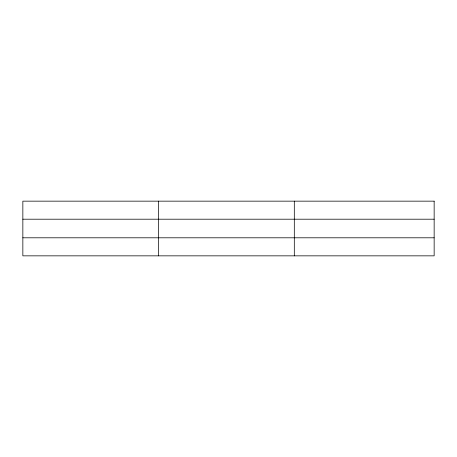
<?xml version="1.0" encoding="UTF-8"?>
<svg xmlns="http://www.w3.org/2000/svg" width="457" height="457" viewBox="0 0 457 457"><rect width="100%" height="100%" fill="white"/><g stroke="black" fill="none" stroke-linecap="round" stroke-linejoin="round"><path stroke-width="0.69" d="M158.579 255.846L158.579 201.154M294.308 255.846L294.308 201.154M22.85 219.2L434.15 219.2M22.85 237.8L434.15 237.8M434.15 201.154L434.15 255.846L22.85 255.846L22.85 201.154L434.15 201.154"/></g></svg>
